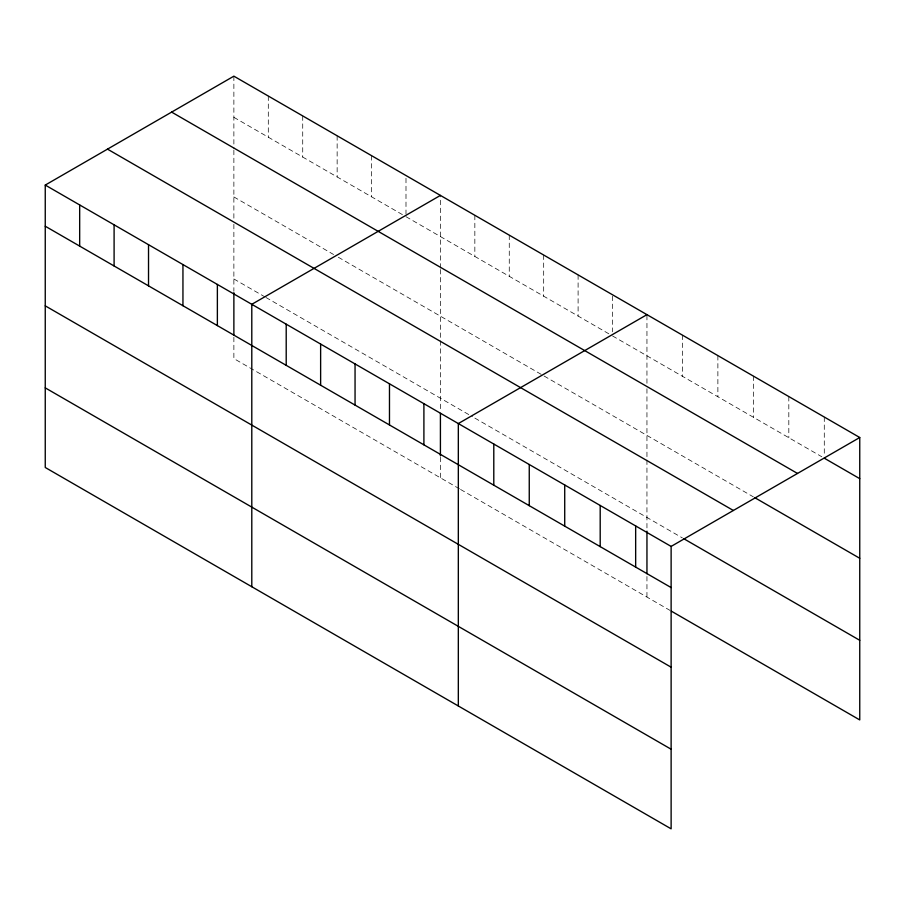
<?xml version="1.0" encoding="UTF-8"?>
<svg xmlns="http://www.w3.org/2000/svg" width="905" height="905" viewBox="0 0 905 905"><rect width="100%" height="100%" fill="white"/><g stroke="black" fill="none" stroke-linecap="round" stroke-linejoin="round"><path stroke-width="0.68" stroke-dasharray="4.53 3.39" d="M440.418 269.509L440.418 339.42M440.418 268.14L440.418 195.412M646.951 388.754L646.951 458.665M646.951 383.268L646.951 314.657M233.875 117.322L402.431 214.632M405.994 216.691L608.975 333.877M612.527 335.936L821.842 456.776M233.875 196.939L333.583 254.509M338.334 257.246L753.356 496.856M233.875 278.966L264.735 296.783M265.923 297.474L472.467 416.719M474.842 418.087L682.415 537.932M459.412 488.791L233.875 358.584L233.875 336.615M460.588 489.481L670.186 610.49M824.285 417.035L824.285 455.453M788.821 396.56L788.821 437.715M753.356 376.084L753.356 417.239M717.88 355.608L717.88 396.763M682.415 335.133L682.415 376.288M646.951 460.034L646.951 529.81M646.951 576.485L646.951 597.074M612.527 296.15L612.527 331.818M578.103 274.905L578.103 316.06M543.679 255.04L543.679 296.184M509.266 235.164L509.266 276.319M474.842 215.288L474.842 256.443M440.418 340.789L440.418 411.933M440.418 457.24L440.418 477.829M405.994 178.285L405.994 213.953M371.57 155.671L371.57 196.815M337.146 135.795L337.146 176.939M302.723 115.919L302.723 157.074M268.299 96.043L268.299 137.198M233.875 76.167L233.875 148.895M233.875 150.264L233.875 218.818M233.875 224.282L233.875 291.32"/><path stroke-width="1.36" d="M45.25 185.073L671.125 546.416L671.125 828.833L45.25 467.489L45.25 185.073L233.875 76.167L859.75 437.511L859.75 719.928L671.408 611.192M440.418 195.412L251.794 304.318L251.794 586.734M646.951 314.657L458.326 423.563L458.326 705.968M671.125 546.416L859.75 437.511M824.285 458.19L859.75 478.666M171.633 112.107L797.509 473.451M754.578 497.558L859.75 558.283M107.491 149.133L733.367 510.477M683.637 538.633L859.75 640.31M45.25 226.227L671.125 587.571M45.25 305.845L671.125 667.189M45.25 387.872L671.125 749.216M646.951 531.178L646.951 573.736M635.661 525.941L635.661 567.096M600.196 505.465L600.196 546.62M564.72 484.99L564.72 526.144M529.255 464.514L529.255 505.669M493.791 444.038L493.791 485.193M440.418 413.314L440.418 455.86M423.902 403.687L423.902 444.841M389.478 383.81L389.478 424.965M355.054 363.934L355.054 405.089M320.63 344.07L320.63 385.213M286.206 324.194L286.206 365.337M233.875 292.688L233.875 335.246M217.37 284.442L217.37 325.596M182.946 264.565L182.946 305.72M148.522 244.689L148.522 285.844M114.098 224.825L114.098 265.968M79.674 204.949L79.674 246.103"/></g></svg>
